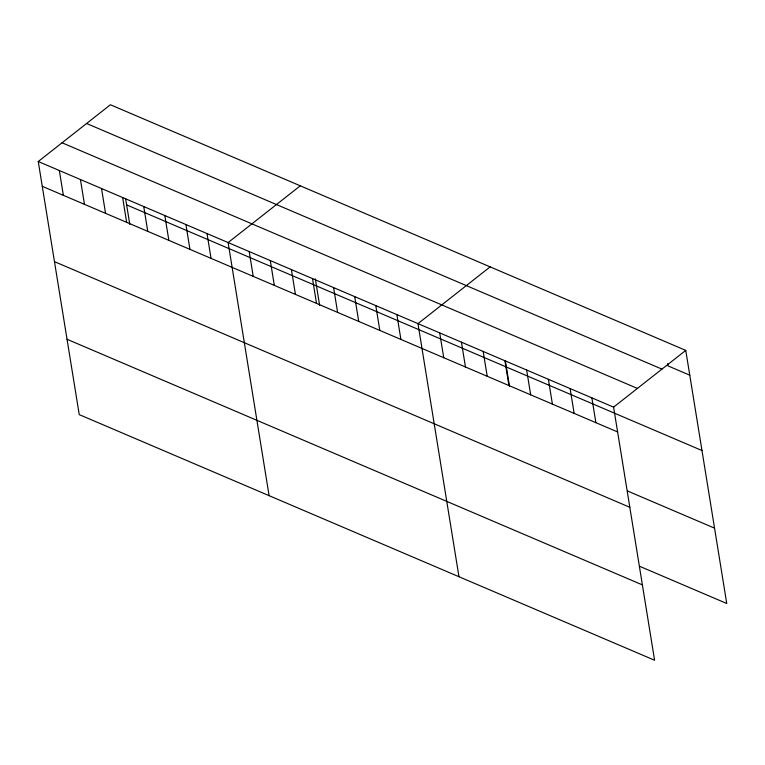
<?xml version="1.0" encoding="UTF-8"?>
<svg xmlns="http://www.w3.org/2000/svg" width="765" height="765" viewBox="0 0 765 765"><rect width="100%" height="100%" fill="white"/><g stroke="black" fill="none" stroke-linecap="round" stroke-linejoin="round"><path stroke-width="1.15" d="M38.25 161.511L613.597 407.143L654.591 660.243L79.244 414.611L38.25 161.511L110.409 104.757L685.756 350.389L726.75 603.489L639.808 566.368M300.272 185.819L228.113 242.572L269.108 495.672M490.135 266.88L417.977 323.633L458.971 576.724M613.597 407.143L685.756 350.389M689.772 375.185L668.036 365.909L667.673 363.652M86.598 123.49L661.945 369.122M62.061 142.787L637.408 388.419M126.627 204.896L701.974 450.528M42.266 186.316L617.613 431.948M627.606 491.034L714.548 528.146M54.468 261.649L629.815 507.281M67.043 339.268L642.39 584.9M591.861 397.867L595.878 422.663M570.126 388.591L574.142 413.387M548.39 379.306L552.406 404.102M526.655 370.031L530.671 394.826M505.407 361.128L509.5 386.421M504.919 360.745L508.935 385.55M483.184 351.47L487.2 376.265M461.448 342.194L465.464 366.99M439.712 332.909L443.729 357.704M396.882 314.625L400.898 339.421M375.787 305.618L379.803 330.413M354.692 296.61L358.709 321.405M333.597 287.602L337.614 312.407M315.352 278.89L319.636 305.359M312.502 278.603L316.519 303.399M291.408 269.596L295.424 294.391M270.303 260.588L274.319 285.383M249.208 251.58L253.225 276.375M207.019 233.564L211.035 258.36M185.924 224.556L189.94 249.361M164.829 215.558L168.845 240.353M143.734 206.55L147.75 231.346M125.67 199.005L129.773 224.298M122.639 197.542L126.655 222.338M101.535 188.534L105.551 213.33M80.44 179.526L84.456 204.322M59.345 170.518L63.361 195.314"/></g></svg>
